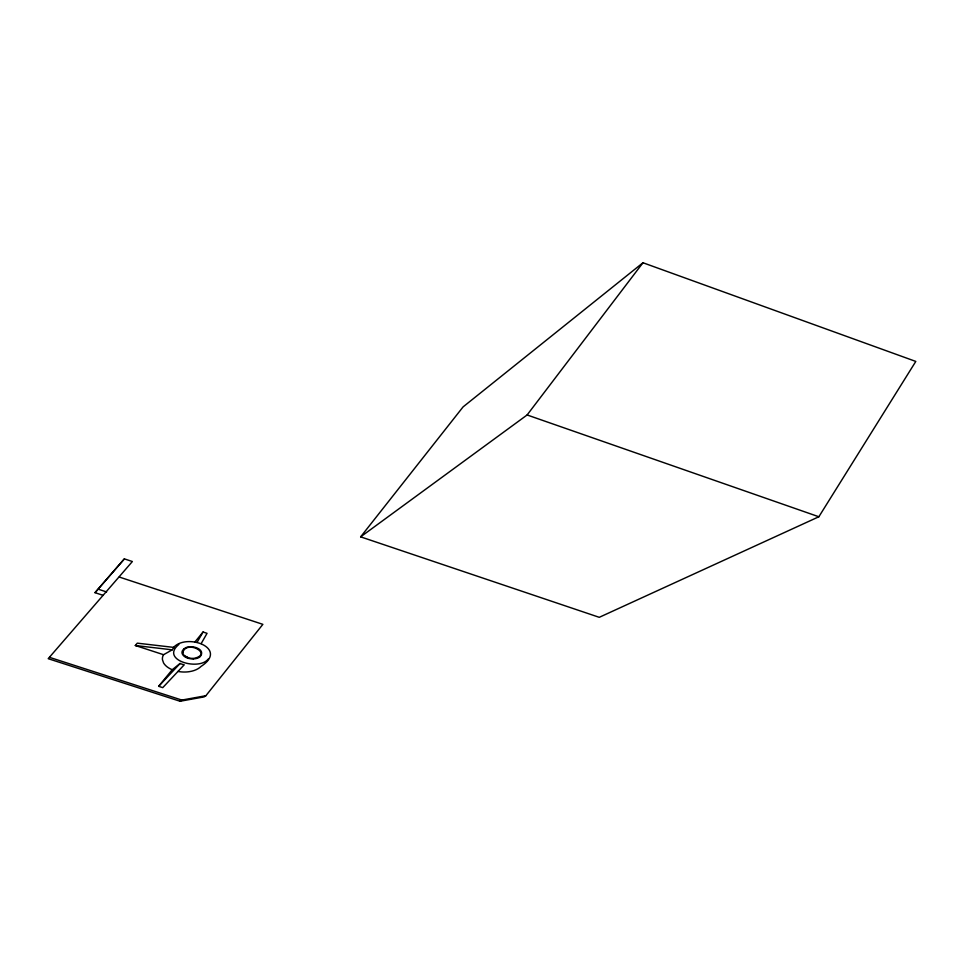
<?xml version="1.0" encoding="UTF-8"?>
<svg xmlns="http://www.w3.org/2000/svg" width="964" height="964" viewBox="0 0 964 964"><rect width="100%" height="100%" fill="white"/><g stroke="black" fill="none" stroke-linecap="round" stroke-linejoin="round"><path stroke-width="1.45" d="M201.175 643.591L207.055 633.324L203.055 632.01L194.885 642.012M197.03 642.386L203.055 632.01M818.858 516.764L915.8 361.428L642.976 262.75L463.082 406.904L360.644 536.852L599.259 617.322L818.858 516.764L527.115 414.966L360.644 536.852M527.115 414.966L642.976 262.75M103.124 595.342L95.014 592.679L124.368 558.879L132.369 561.518L48.2 658.689L180.075 701.25L204.043 696.912L205.874 695.719L262.871 624.347L119.235 577.026M158.65 686.308L172.219 669.727L180.111 663.461A14.123 8.616 1.7 0 0 184.232 664.799L162.747 687.633L158.65 686.308L180.111 663.461M135.309 645.506L172.243 649.832L163.567 654.701L135.309 645.506L137.274 643.157L174.207 647.447A15.773 9.628 1.7 0 0 172.231 649.82M95.014 592.679L124.368 558.879M178.003 671.426A21.015 12.821 1.7 0 0 187.992 671.848L189.655 671.607A19.617 11.966 1.7 0 0 201.03 666.425C229.083 648.338 186.871 632.77 173.604 647.374M208.188 659.075C199.066 671.077 159.602 660.123 178.894 644.446M183.979 648.965C189.149 643.518 207.272 648.664 199.922 656.93A9.52 5.808 1.7 0 1 195.306 658.725L193.306 658.918M180.075 701.25L181.847 700.069L205.874 695.719M49.526 657.352L181.847 700.069M98.376 589.245L106.594 591.944M193.306 658.906A10.411 6.35 1.7 0 1 182.304 653.929L182.088 653.327A9.495 5.796 1.7 0 1 183.967 648.965M163.555 654.701A19.75 12.05 1.7 0 0 162.458 659.725L163.567 662.955A21.413 13.062 1.7 0 0 172.219 669.715M185.172 656.183A9.363 5.712 1.7 0 1 188.305 657.797M182.871 652.194L183.124 653.881A9.447 5.76 1.7 0 0 194.065 658.34C213.406 654.17 186.932 639.602 182.871 652.194"/></g></svg>
